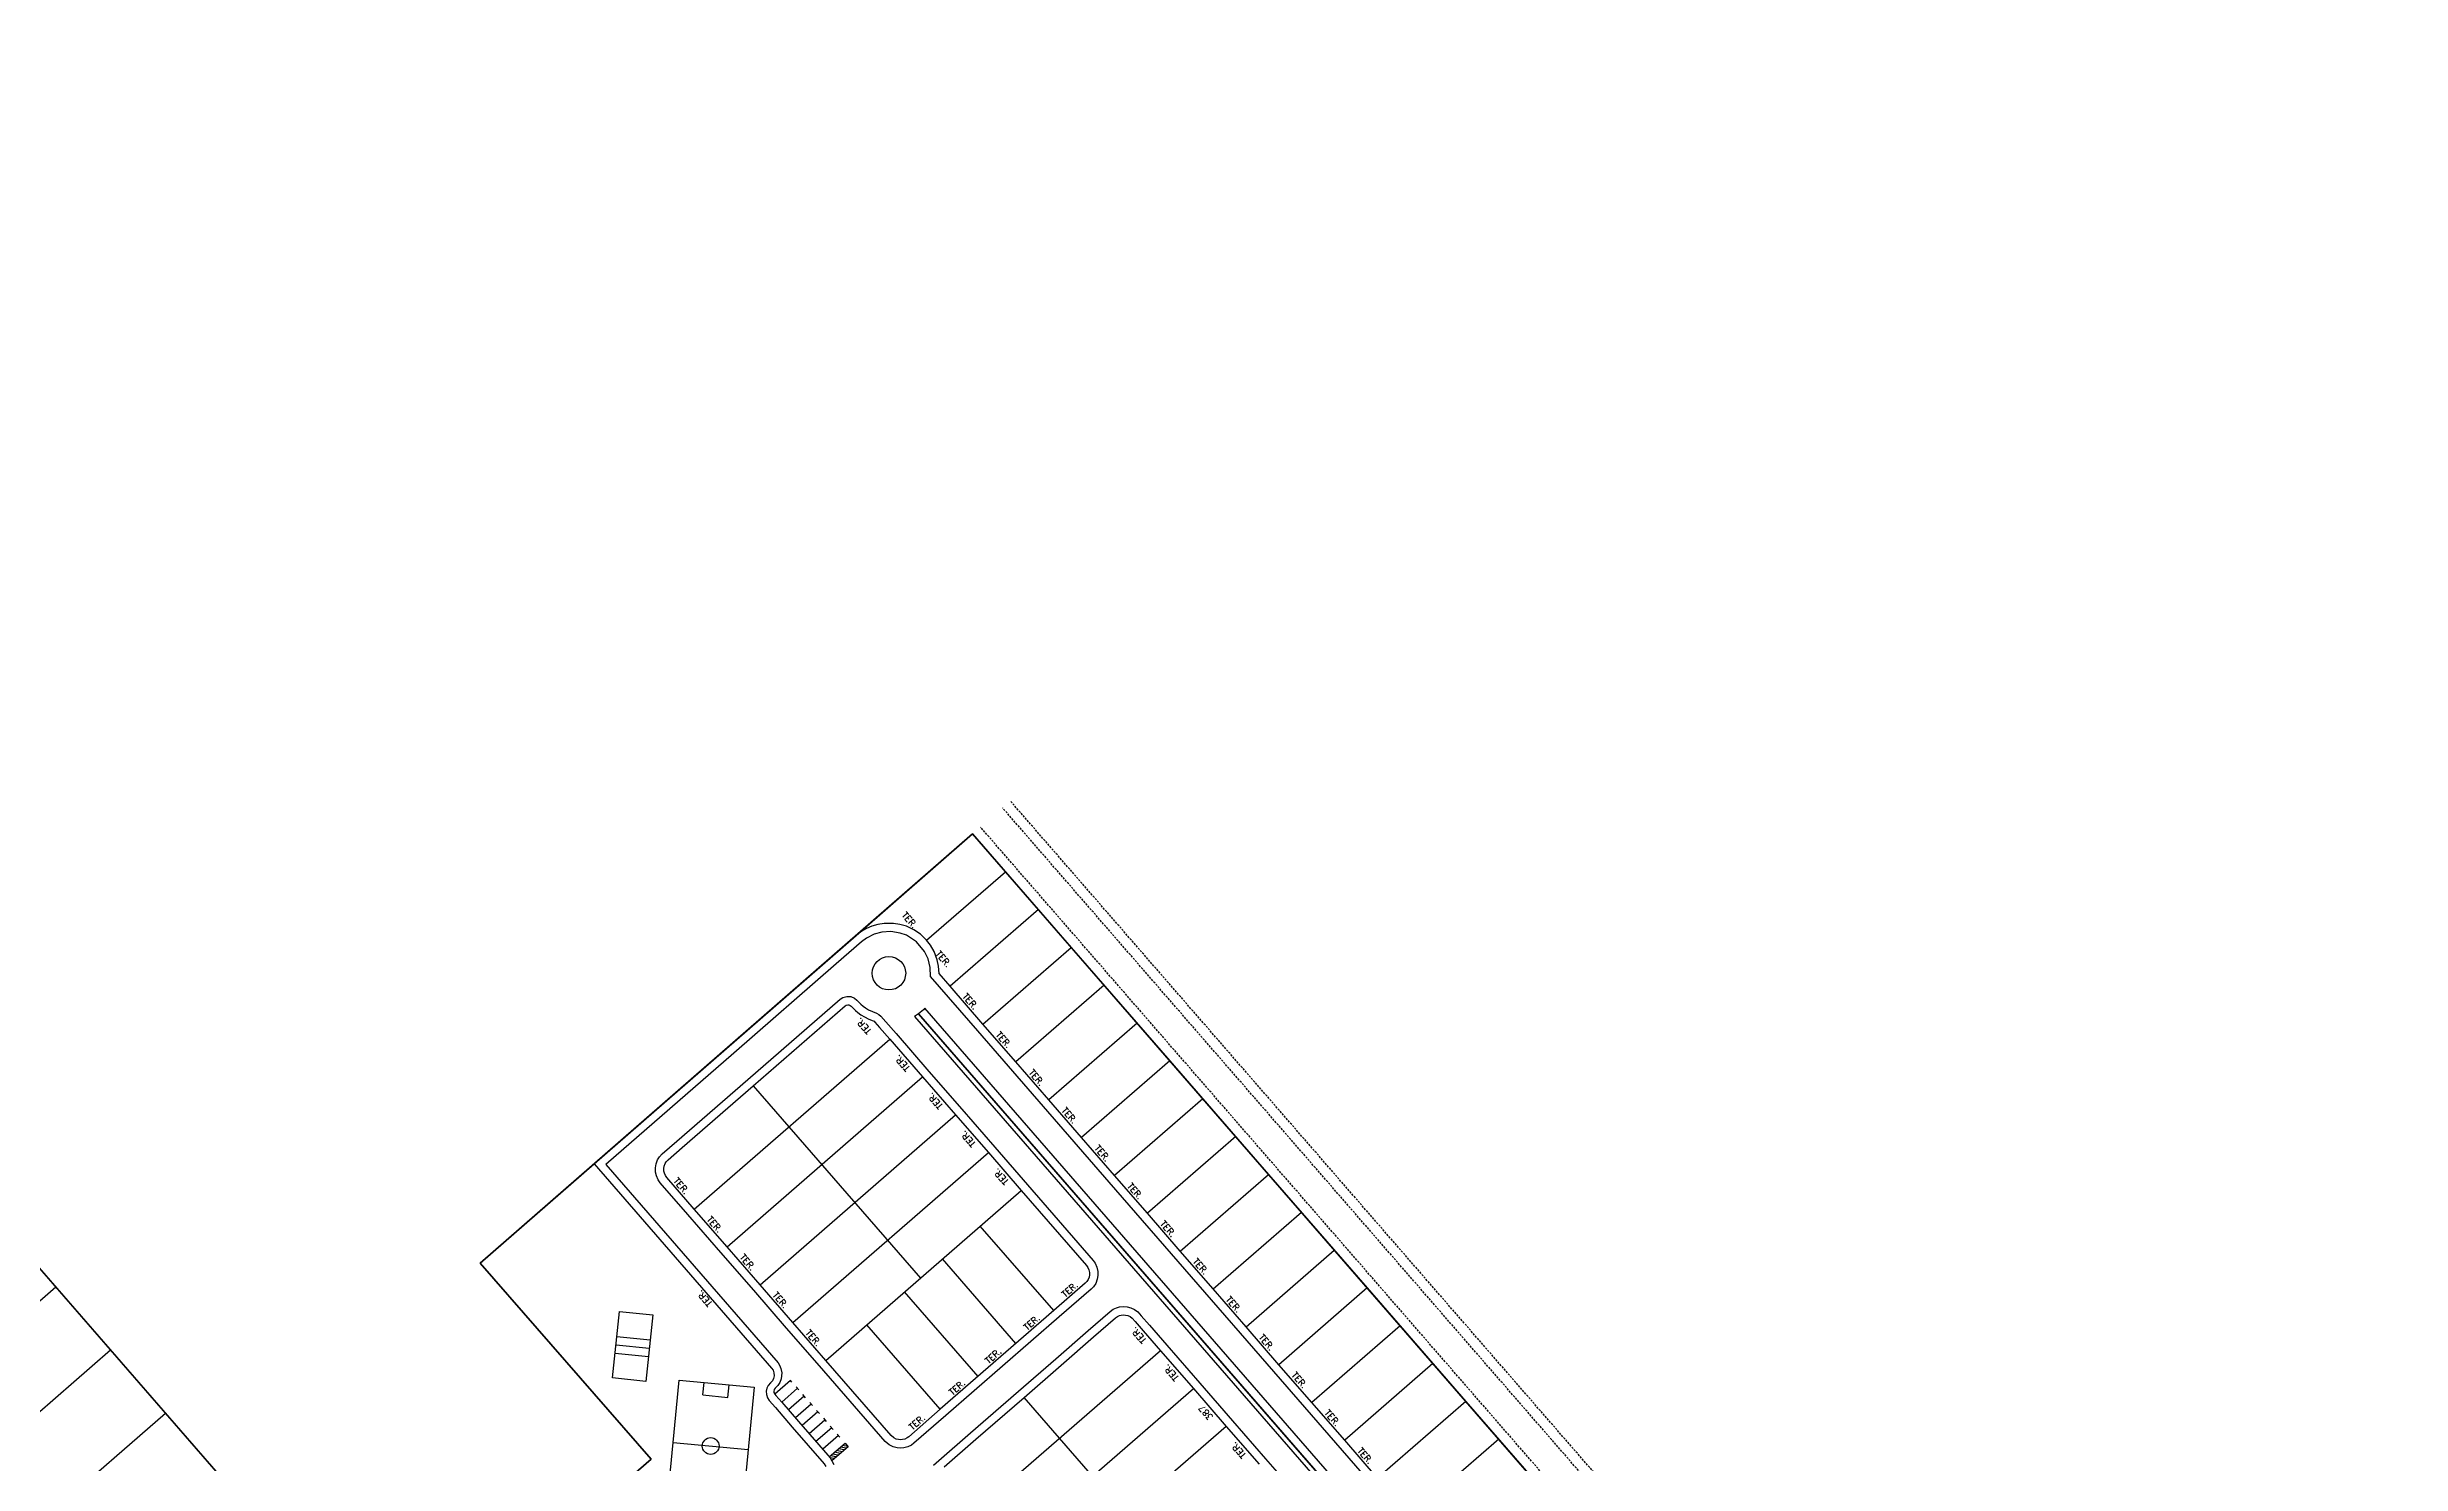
# Model space of a CAD drawing. Extents: x 714896 to 749292, y 8417558 to 8447149.
# Drawn here: x 742291 to 742855, y 8429714 to 8430053 of the extents above; entities that cross this region are included whole.
import ezdxf

# ---------------------------------------------------------------- set-up
doc = ezdxf.new("R2010")
doc.units = 0
doc.header["$MEASUREMENT"] = 0
doc.linetypes.add('DASHED', pattern=[0.75, 0.5, -0.25])
for name, color, linetype in [('LOTE', 7, 'CONTINUOUS'), ('MEIO_FIO', 24, 'CONTINUOUS'), ('NUM-PORTA', 7, 'CONTINUOUS'), ('QUADRA', 6, 'CONTINUOUS'), ('REFERENCIA', 7, 'CONTINUOUS'), ('TEXTO', 7, 'CONTINUOUS')]:
    doc.layers.add(name, color=color, linetype=linetype)
doc.styles.add('ROMANS', font='ROMANS.SHX', dxfattribs={"height": 1.5})

msp = doc.modelspace()

# ---------------------------------------------------------------- linework, layer by layer
at = {"layer": 'LOTE', "color": 7, "linetype": 'CONTINUOUS'}
for p, q in [((742427.45, 8429740.59), (742435.41, 8429739.78)), ((742427.65, 8429742.58), (742435.61, 8429741.77)), ((742427.85, 8429744.57), (742435.81, 8429743.76)), ((742441.34, 8429719.19), (742459.26, 8429717.47))]:
    msp.add_line(p, q, dxfattribs=at)
at = {"layer": 'LOTE', "color": 253, "linetype": 'DASHED'}
for points in [[(742877.46, 8429460.02), (742520.17, 8429871.09)], [(742861.96, 8429481.67), (742522.05, 8429872.73)], [(742872.18, 8429455.44), (742514.88, 8429866.49)]]:
    msp.add_lwpolyline(points, dxfattribs=at)
at = {"layer": 'LOTE', "color": 7, "linetype": 'CONTINUOUS'}
for points in [[(742502, 8429839.4), (742520.87, 8429855.8)], [(742528.74, 8429846.74), (742507.61, 8429828.37)], [(742422.42, 8429785.89), (742485.1, 8429840.53)], [(742515.48, 8429819.31), (742536.61, 8429837.68)], [(742544.49, 8429828.63), (742523.35, 8429810.26)], [(742552.36, 8429819.57), (742531.23, 8429801.2)], [(742446.37, 8429775.05), (742493.16, 8429815.73)], [(742454.24, 8429765.99), (742501.03, 8429806.67)], [(742560.23, 8429810.51), (742539.1, 8429792.14)], [(742460.48, 8429804.54), (742500.5, 8429758.5)], [(742568.1, 8429801.46), (742546.97, 8429783.09)], [(742462.11, 8429756.94), (742508.91, 8429797.61)], [(742575.98, 8429792.4), (742554.84, 8429774.03)], [(742469.99, 8429747.88), (742516.78, 8429788.55)], [(742477.86, 8429738.82), (742524.65, 8429779.5)], [(742562.72, 8429764.97), (742583.85, 8429783.34)], [(742570.59, 8429755.92), (742591.72, 8429774.29)], [(742532.43, 8429750.73), (742514.84, 8429770.97)], [(742523.38, 8429742.86), (742505.78, 8429763.1)], [(742578.46, 8429746.86), (742599.59, 8429765.23)], [(742607.46, 8429756.17), (742586.33, 8429737.8)], [(742428.46, 8429750.54), (742436.42, 8429749.73), (742434.8, 8429733.81), (742426.84, 8429734.63), (742428.46, 8429750.54)], [(742514.32, 8429734.98), (742496.73, 8429755.22)], [(742505.26, 8429727.11), (742487.67, 8429747.35)], [(742615.34, 8429747.11), (742594.2, 8429728.75)], [(742442.77, 8429734.12), (742460.69, 8429732.4), (742457.82, 8429702.53), (742439.9, 8429704.26), (742442.77, 8429734.12)], [(742448.46, 8429730.56), (742448.75, 8429733.54)], [(742623.21, 8429738.06), (742602.08, 8429719.69)], [(742448.46, 8429730.56), (742454.43, 8429729.98)], [(742454.43, 8429729.98), (742454.72, 8429732.97)], [(742631.08, 8429729), (742609.95, 8429710.63)], [(742638.95, 8429719.94), (742617.82, 8429701.58)]]:
    msp.add_lwpolyline(points, dxfattribs=at)
at = {"layer": 'LOTE', "linetype": 'CONTINUOUS'}
for points in [[(742763.92, 8429516.42), (742764.72, 8429517.33), (742500.07, 8429821.8), (742499.06, 8429821.13), (742763.92, 8429516.42)], [(742557.99, 8429741.14), (742511.2, 8429700.47)], [(742469.76, 8429733.65), (742469.43, 8429734.03), (742465.66, 8429730.75)], [(742471.07, 8429732.14), (742467.3, 8429728.86)], [(742472.71, 8429730.25), (742468.93, 8429726.98)], [(742474.35, 8429728.37), (742470.57, 8429725.09)], [(742471.4, 8429731.76), (742470.74, 8429732.52)], [(742473.04, 8429729.88), (742472.38, 8429730.63)], [(742474.68, 8429727.99), (742474.02, 8429728.74)], [(742519.07, 8429691.41), (742565.86, 8429732.09)], [(742612.56, 8429629.58), (742525.31, 8429729.96)], [(742475.99, 8429726.48), (742472.21, 8429723.2)], [(742473.85, 8429721.31), (742477.63, 8429724.59)], [(742479.27, 8429722.7), (742475.49, 8429719.42)], [(742476.32, 8429726.1), (742475.66, 8429726.86)], [(742477.3, 8429724.97), (742477.95, 8429724.21)], [(742479.59, 8429722.32), (742478.94, 8429723.08)], [(742573.73, 8429723.03), (742526.94, 8429682.36)], [(742480.9, 8429720.81), (742477.13, 8429717.54)], [(742478.7, 8429715.72), (742482.48, 8429719), (742483.2, 8429718.17), (742479.42, 8429714.89)], [(742481.33, 8429716.55), (742479.97, 8429716.82)], [(742481.81, 8429716.96), (742480.44, 8429717.24)], [(742481.23, 8429720.44), (742480.58, 8429721.19)], [(742482.28, 8429717.38), (742480.92, 8429717.65)], [(742482.76, 8429717.79), (742481.4, 8429718.06)], [(742483.17, 8429718.22), (742481.87, 8429718.48)], [(742479.9, 8429715.31), (742478.88, 8429715.51)], [(742480.38, 8429715.72), (742479.01, 8429716)], [(742480.85, 8429716.13), (742479.49, 8429716.41)]]:
    msp.add_lwpolyline(points, dxfattribs=at)
msp.add_lwpolyline([(742501.58, 8429823.11, -0.041739), (742500.07, 8429821.8), (742655.16, 8429643.37, -0.041739), (742656.67, 8429644.68)], format="xyb", close=True, dxfattribs=at)
at = {"layer": 'LOTE'}
for points in [[(742267.16, 8429733.41), (742293.54, 8429756.4)], [(742306.66, 8429741.31), (742280.28, 8429718.31)], [(742293.4, 8429703.22), (742319.78, 8429726.21)]]:
    msp.add_lwpolyline(points, dxfattribs=at)
at = {"layer": 'LOTE', "linetype": 'CONTINUOUS'}
msp.add_circle((742492.98, 8429831.48), 4, dxfattribs=at)
at = {"layer": 'LOTE', "color": 7, "linetype": 'CONTINUOUS'}
msp.add_circle((742450.3, 8429718.33), 2, dxfattribs=at)
at = {"layer": 'MEIO_FIO', "linetype": 'CONTINUOUS'}
for points in [[(742616.36, 8429700.21), (742585.09, 8429736.18), (742545.71, 8429781.49), (742514.26, 8429817.67), (742502.95, 8429830.68), (742502.88, 8429832.89), (742502.36, 8429834.94), (742501.51, 8429836.7), (742499.6, 8429838.98), (742497.14, 8429840.57), (742495.66, 8429841.12), (742493.45, 8429841.47), (742491.29, 8429841.34), (742489.43, 8429840.83), (742487.61, 8429839.92), (742486.42, 8429839.02)], [(742486.42, 8429839.02), (742486.42, 8429839.02), (742480.32, 8429833.71), (742455.82, 8429812.35), (742425.24, 8429785.7)], [(742425.24, 8429785.7), (742466.48, 8429738.2), (742466.78, 8429737.67), (742467.11, 8429736.86), (742467.3, 8429735.84), (742467.16, 8429734.41), (742466.84, 8429733.57), (742466.39, 8429732.84), (742465.76, 8429732.16), (742465.51, 8429731.84), (742465.41, 8429731.41), (742465.45, 8429731.13), (742465.66, 8429730.75), (742465.93, 8429730.43), (742467.33, 8429728.83), (742471.35, 8429724.19), (742478.88, 8429715.51), (742479.77, 8429713.87)], [(742503.62, 8429713.76), (742504.88, 8429714.85), (742512.5, 8429721.48), (742524, 8429731.47), (742532.9, 8429739.21), (742540.66, 8429745.95), (742545.96, 8429750.56), (742546.67, 8429751.06), (742547.47, 8429751.43), (742548.19, 8429751.63), (742549.08, 8429751.73), (742549.97, 8429751.67), (742550.86, 8429751.43), (742551.75, 8429751.01), (742552.55, 8429750.41), (742553.38, 8429749.5), (742555.34, 8429747.24), (742559.5, 8429742.45), (742567.37, 8429733.4), (742575.24, 8429724.34), (742583.12, 8429715.28), (742591.49, 8429705.65)]]:
    msp.add_lwpolyline(points, dxfattribs=at)
at = {"layer": 'MEIO_FIO', "color": 24, "linetype": 'CONTINUOUS'}
msp.add_lwpolyline([(742533.75, 8429749.22), (742506.57, 8429725.6), (742498.97, 8429718.99), (742498.38, 8429718.56), (742497.49, 8429718.12), (742496.55, 8429717.87), (742495.81, 8429717.81), (742494.95, 8429717.87), (742494.02, 8429718.11), (742493.02, 8429718.61), (742492.07, 8429719.43), (742476.35, 8429737.51), (742468.48, 8429746.57), (742460.6, 8429755.63), (742452.73, 8429764.68), (742444.86, 8429773.74), (742438.24, 8429781.36), (742437.73, 8429782.06), (742437.32, 8429782.99), (742437.11, 8429783.88), (742437.07, 8429784.89), (742437.23, 8429785.86), (742437.59, 8429786.81), (742438.05, 8429787.55), (742438.71, 8429788.27), (742442.18, 8429791.28), (742459.17, 8429806.05), (742481.32, 8429825.31), (742481.96, 8429825.72), (742482.93, 8429825.96), (742483.87, 8429825.89), (742484.76, 8429825.52), (742485.31, 8429825.06), (742486.03, 8429824.3), (742486.28, 8429824.06), (742486.79, 8429823.63), (742487.34, 8429823.23), (742488.07, 8429822.77), (742489.01, 8429822.31), (742489.98, 8429821.93), (742490.56, 8429821.65), (742491.04, 8429821.22), (742492.25, 8429819.83), (742494.67, 8429817.04), (742502.54, 8429807.98), (742510.42, 8429798.92), (742518.29, 8429789.87), (742526.16, 8429780.81), (742541.85, 8429762.76), (742542.34, 8429762.08), (742542.77, 8429761.12), (742542.99, 8429760.12), (742543.01, 8429759.18), (742542.85, 8429758.24), (742542.47, 8429757.26), (742541.93, 8429756.44), (742541.36, 8429755.84)], close=True, dxfattribs=at)
at = {"layer": 'QUADRA', "color": 6, "linetype": 'CONTINUOUS'}
for points in [[(743590, 8430111), (743590, 8430111), (743590, 8430111), (743254, 8429827), (742963.72, 8429581.76), (742849.47, 8429477.75), (742848.64, 8429478.71), (742802.39, 8429531.91), (742795.09, 8429540.32), (742513, 8429864.85), (742395.12, 8429762.09), (742436.04, 8429715.16), (742375.25, 8429662.4), (742375.25, 8429662.4), (742030.99, 8430058.47)], [(742674.04, 8429318.65), (742030.99, 8430058.47)]]:
    msp.add_lwpolyline(points, dxfattribs=at)
at = {"layer": 'QUADRA', "linetype": 'CONTINUOUS'}
for points in [[(742609.95, 8429710.63), (742602.08, 8429719.69), (742594.2, 8429728.75), (742586.33, 8429737.8), (742578.46, 8429746.86), (742570.59, 8429755.92), (742562.72, 8429764.97), (742554.84, 8429774.03), (742546.97, 8429783.09), (742539.1, 8429792.14), (742531.23, 8429801.2), (742523.35, 8429810.26), (742515.48, 8429819.31), (742507.61, 8429828.37), (742504.98, 8429831.39), (742504.86, 8429833.16), (742504.54, 8429834.7), (742503.79, 8429836.69), (742502.9, 8429838.24), (742502, 8429839.4), (742500.52, 8429840.82), (742498.97, 8429841.88), (742497.15, 8429842.73), (742495.61, 8429843.19), (742494.08, 8429843.43), (742491.87, 8429843.43), (742490.29, 8429843.18), (742488.87, 8429842.76), (742487.61, 8429842.21), (742486.45, 8429841.55), (742485.1, 8429840.53), (742513, 8429864.85), (742536.61, 8429837.68), (742560.23, 8429810.51), (742583.85, 8429783.34), (742607.46, 8429756.17), (742631.08, 8429729), (742654.7, 8429701.83)], [(742393.52, 8429678.25), (742436.04, 8429715.16), (742395.12, 8429762.09), (742422.42, 8429785.89), (742422.42, 8429785.89), (742464.88, 8429736.98), (742465.23, 8429736.46), (742465.44, 8429735.87), (742465.49, 8429735.15), (742465.35, 8429734.5), (742465.08, 8429733.97), (742464.63, 8429733.45), (742464.08, 8429732.81), (742463.77, 8429732.18), (742463.61, 8429731.42), (742463.64, 8429730.69), (742463.91, 8429729.85), (742464.34, 8429729.22), (742465.81, 8429727.52), (742469.84, 8429722.88), (742477.46, 8429714.1), (742477.9, 8429713.42)], [(742506.19, 8429713.34), (742513.81, 8429719.97), (742525.31, 8429729.96), (742534.21, 8429737.7), (742541.97, 8429744.45), (742547.2, 8429748.99), (742547.67, 8429749.32), (742548.16, 8429749.55), (742548.57, 8429749.66), (742549.12, 8429749.72), (742549.64, 8429749.68), (742550.18, 8429749.55), (742550.71, 8429749.29), (742551.2, 8429748.93), (742551.88, 8429748.17), (742553.83, 8429745.93), (742557.99, 8429741.14), (742565.86, 8429732.09), (742573.73, 8429723.03), (742581.61, 8429713.97)]]:
    msp.add_lwpolyline(points, dxfattribs=at)
msp.add_lwpolyline([(742532.43, 8429750.73), (742505.26, 8429727.11), (742497.72, 8429720.55), (742497.34, 8429720.27), (742496.79, 8429720), (742496.21, 8429719.85), (742495.79, 8429719.82), (742495.28, 8429719.85), (742494.72, 8429720), (742494.13, 8429720.29), (742493.48, 8429720.85), (742477.86, 8429738.82), (742469.99, 8429747.88), (742462.11, 8429756.94), (742454.24, 8429765.99), (742446.37, 8429775.05), (742439.81, 8429782.6), (742439.48, 8429783.06), (742439.22, 8429783.63), (742439.1, 8429784.15), (742439.08, 8429784.76), (742439.17, 8429785.34), (742439.4, 8429785.92), (742439.65, 8429786.34), (742440.1, 8429786.83), (742443.49, 8429789.77), (742460.48, 8429804.54), (742482.52, 8429823.7), (742482.77, 8429823.86), (742483.1, 8429823.94), (742483.4, 8429823.92), (742483.7, 8429823.8), (742483.93, 8429823.6), (742484.62, 8429822.88), (742484.95, 8429822.56), (742485.55, 8429822.06), (742486.22, 8429821.57), (742487.09, 8429821.02), (742488.2, 8429820.47), (742489.18, 8429820.1), (742489.43, 8429819.98), (742489.61, 8429819.81), (742490.74, 8429818.51), (742493.16, 8429815.73), (742501.03, 8429806.67), (742508.91, 8429797.61), (742516.78, 8429788.55), (742524.65, 8429779.5), (742540.28, 8429761.52), (742540.6, 8429761.07), (742540.86, 8429760.49), (742540.99, 8429759.88), (742541, 8429759.33), (742540.91, 8429758.77), (742540.68, 8429758.17), (742540.36, 8429757.68), (742539.98, 8429757.29), (742532.43, 8429750.73)], close=True, dxfattribs=at)
at = {"layer": 'REFERENCIA', "color": 24}
msp.add_arc((742159.95, 8429608.59), 136.55, 347.2889, 70.417, dxfattribs=at)

# ---------------------------------------------------------------- texts
at = {"layer": 'NUM-PORTA', "style": 'ROMANS'}
msp.add_text('387', height=1.521, rotation=131.521, dxfattribs=at).set_placement((742570.7, 8429725.35, -37.83))
at = {"layer": 'TEXTO', "style": 'ROMANS'}
for rotation, p in [(311.521, (742495.94, 8429845.31)), (311.521, (742504.02, 8429836.01)), (311.521, (742510.45, 8429825.87)), (131.521, (742488.93, 8429817.75)), (311.521, (742518.45, 8429816.67)), (131.521, (742498.17, 8429808.87)), (311.521, (742526.32, 8429807.61)), (131.521, (742506.04, 8429799.81)), (311.521, (742534.19, 8429798.55)), (131.521, (742513.92, 8429790.75)), (311.521, (742542.06, 8429789.5)), (131.521, (742521.79, 8429781.7)), (311.521, (742441.27, 8429781.68)), (311.521, (742549.93, 8429780.44)), (311.521, (742449.27, 8429772.47)), (311.521, (742557.78, 8429771.41)), (311.521, (742457.15, 8429763.41)), (311.521, (742565.61, 8429762.41)), (41.521, (742535.16, 8429753.8)), (131.521, (742450.83, 8429752.55)), (311.521, (742465.02, 8429754.36)), (311.521, (742573.51, 8429753.32)), (311.521, (742472.89, 8429745.3)), (41.521, (742526.07, 8429745.9)), (131.521, (742554.75, 8429743.71, -37.83)), (311.521, (742581.38, 8429744.26)), (41.521, (742516.83, 8429737.87)), (41.521, (742508.19, 8429730.35)), (131.521, (742562.52, 8429734.77, -37.83)), (311.521, (742589.25, 8429735.21)), (41.521, (742498.6, 8429722.02)), (311.521, (742597.13, 8429726.15)), (131.521, (742578.63, 8429716.23, -37.83)), (311.521, (742605, 8429717.09))]:
    msp.add_text('TER.', height=1.521, rotation=rotation, dxfattribs=at).set_placement(p)

doc.saveas('drawing.dxf')
